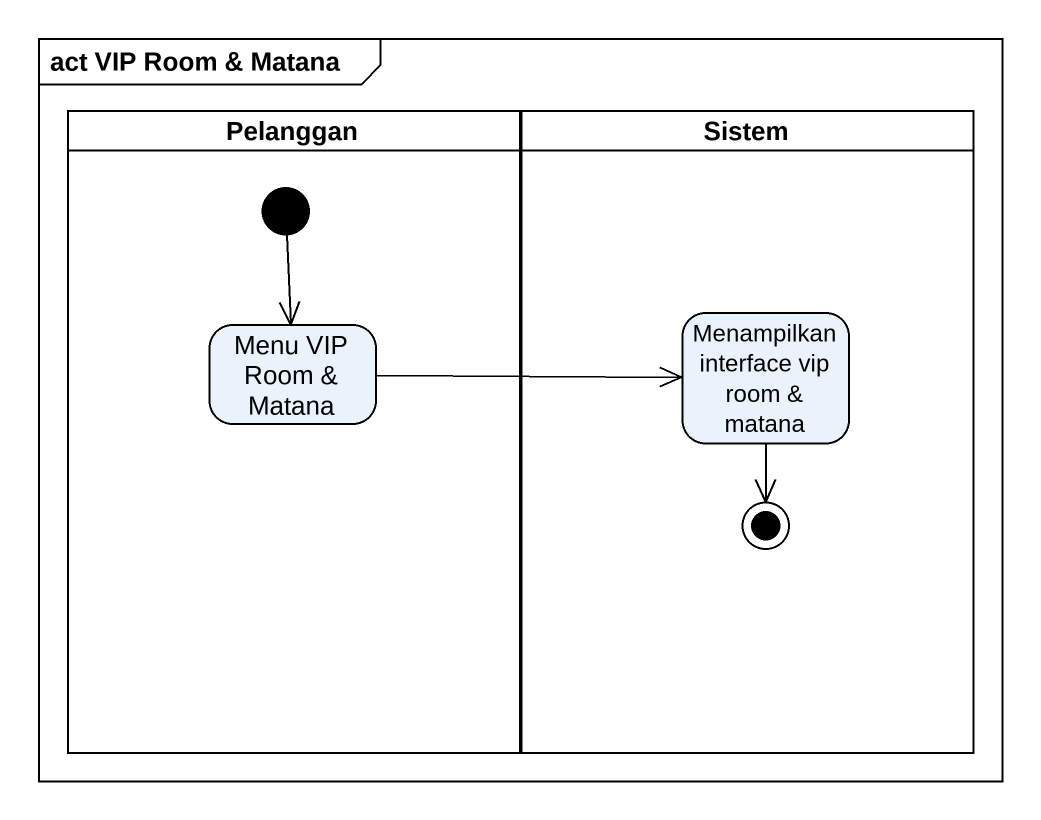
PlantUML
@startuml
mainframe act VIP Room & Matana
hide empty description
state Pelanggan <<partition>> {
  state "Menu VIP Room & Matana" as Menu_VIP_Room_Matana
  [*] --> Menu_VIP_Room_Matana
}
state Sistem <<partition>> {
  state "Menampilkan interface vip room & matana" as Menampilkan_interface_vip
  Menampilkan_interface_vip --> [*]
}
Menu_VIP_Room_Matana -right-> Menampilkan_interface_vip
@enduml
